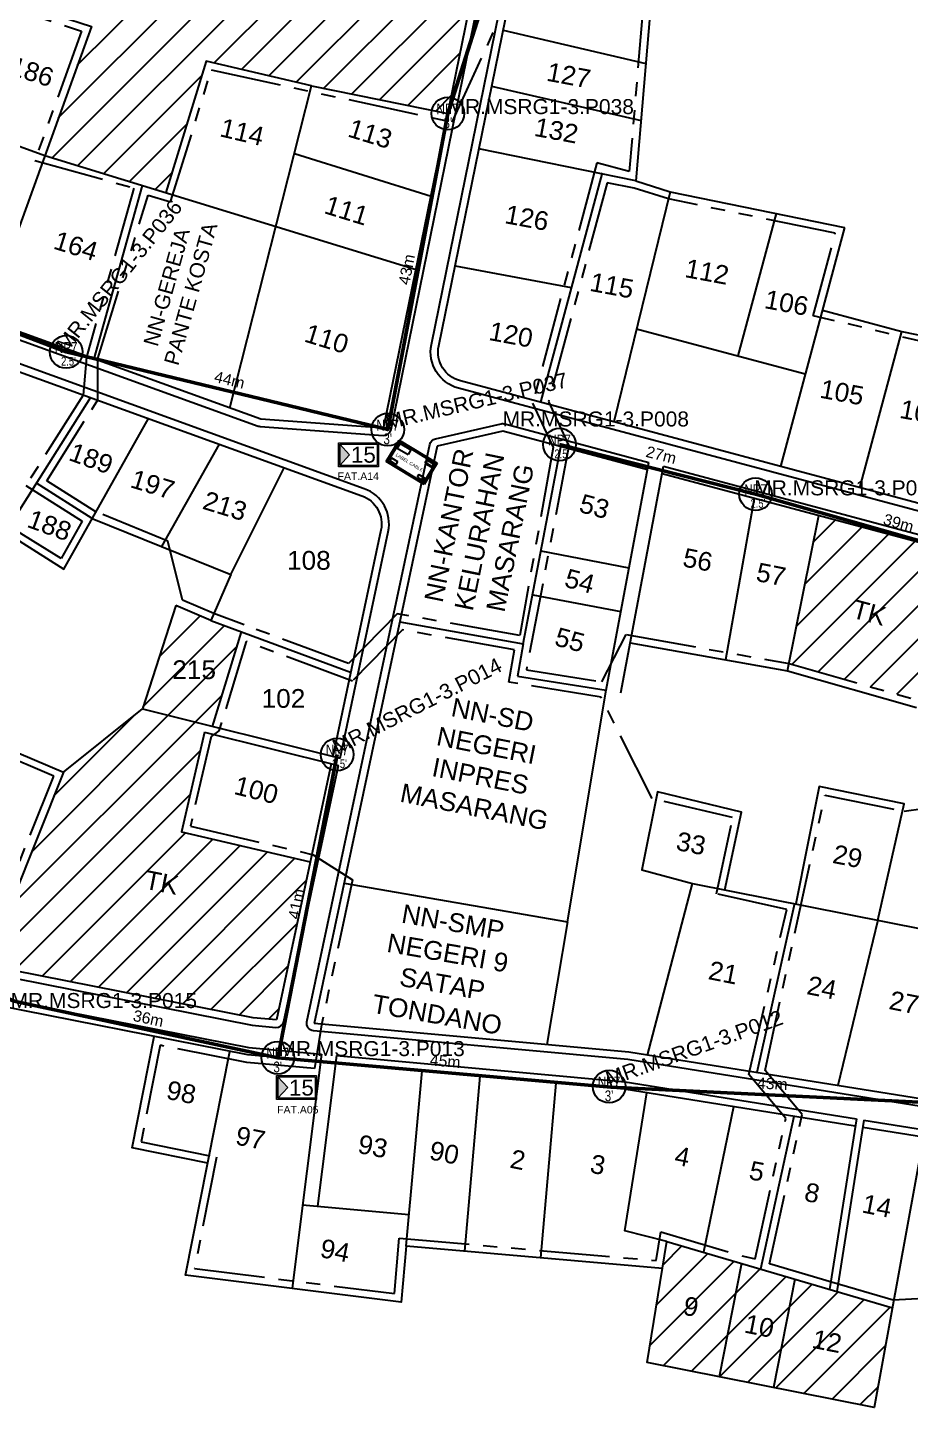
# Model space of a CAD drawing. Header units: metres. Extents: x 13896388 to 13903255, y 143653 to 146177.
# Drawn here: x 13902029.2 to 13902146.8, y 145828.7 to 146012.6 of the extents above; entities that cross this region are included whole.
import ezdxf
from ezdxf.enums import TextEntityAlignment as Align

# ---------------------------------------------------------------- set-up
doc = ezdxf.new("R2010")
doc.units = ezdxf.units.M
doc.linetypes.add('PHANTOM2', pattern=[1.25, 0.625, -0.125, 0.125, -0.125, 0.125, -0.125])
for name, color, linetype in [('Basic Map', 251, 'Continuous'), ('FAT CODE', 7, 'Continuous'), ('HOMENUMBER', 6, 'Continuous'), ('LABEL CABLE', 200, 'Continuous'), ("NEW POLE 7m(2'5 inches)", 6, 'Continuous'), ('NEW POLE 7m(3 inches)', 4, 'Continuous'), ('POLE ID', 1, 'Continuous'), ('REDUCE', 251, 'Continuous'), ('SPAN KU', 161, 'Continuous'), ('TK', 251, 'Continuous')]:
    doc.layers.add(name, color=color, linetype=linetype)
for name, color, linetype, lineweight in [('FAT', 30, 'Continuous', 18), ('FAT AREA', 134, 'PHANTOM2', 25), ('SLING WIRE', 4, 'Continuous', 50)]:
    doc.layers.add(name, color=color, linetype=linetype, lineweight=lineweight)
doc.layers.add('FO 48 CORE', color=7, linetype='Continuous', lineweight=50, true_color=0x8000a0)
doc.styles.get("Standard").update_dxf_attribs({"font": 'arial.ttf'})
doc.styles.add('Title Block 3', font='dgn003.shx')
doc.styles.add('Title Block v21 - Default$0$Styledgn001', font='dgn001.shx')
doc.dimstyles.new('EMR', dxfattribs={"dimtxt": 1.5, "dimasz": 0.18, "dimexe": 0.18, "dimexo": 0.0625, "dimgap": 0.09, "dimtad": 0, "dimdec": 0, "dimzin": 0, "dimdsep": 46, "dimtxsty": 'Standard', "dimcen": 0.09, "dimse1": 1, "dimse2": 1, "dimsd1": 1, "dimsd2": 1, "dimadec": 0, "dimazin": 0, "dimtfac": 1, "dimtdec": 0, "dimtofl": 0, "dimtmove": 0, "dimatfit": 3, "dimfxl": 1, "dimtolj": 1, "dimtzin": 0, "dimarcsym": 0})

# ---------------------------------------------------------------- blocks, each defined once
blk = doc.blocks.new('*U14')
at = {"color": 0, "linetype": 'ByBlock', "lineweight": -2}
blk.add_circle((0, 0), 2.24, dxfattribs=at)
at = {"color": 0, "linetype": 'ByBlock', "lineweight": -2, "style": 'Title Block 3', "width": 0.799091}
for s, p in [('NP7', (0, 0.62)), ("3'", (0, -1.27))]:
    blk.add_text(s, height=1.488, dxfattribs=at).set_placement(p, align=Align.MIDDLE_CENTER)
blk = doc.blocks.new('*U15')
at = {"color": 0, "linetype": 'ByBlock', "lineweight": -2}
blk.add_circle((0, 0), 2.24, dxfattribs=at)
at = {"color": 0, "linetype": 'ByBlock', "lineweight": -2, "style": 'Title Block 3', "width": 0.799091}
for s, height, p in [('NP7', 1.488, (0, 0.62)), ("2.5'", 1.2, (0.32, -1.27))]:
    blk.add_text(s, height=height, dxfattribs=at).set_placement(p, align=Align.MIDDLE_CENTER)
blk = doc.blocks.new('FAT')
h = blk.add_hatch(color=2)
h.dxf.hatch_style = 1
h.paths.add_polyline_path([(-4.25, 2), (-4.25, -2), (-2.4, 0)])
for points in [[(-4.5, 2.25), (3, 2.25), (3, -2.25), (-4.5, -2.25)], [(-4.25, 2), (2.75, 2), (2.75, -2), (-4.25, -2)]]:
    blk.add_lwpolyline(points, close=True)
at = {"color": 2}
blk.add_lwpolyline([(-4.25, 2), (-4.25, -2), (-2.4, 0)], close=True, dxfattribs=at)
at = {"color": 7}
blk.add_attdef('FAT', text='', height=3, dxfattribs=at).set_placement((0.18, 0), align=Align.MIDDLE_CENTER)
blk = doc.blocks.new('*D46')
at = {"layer": 'Defpoints', "color": 0, "transparency": 16777216}
for p in [(13902100.55, 145958.98), (13902100.06, 145957.06), (13902126.2, 145950.45)]:
    blk.add_point(p, dxfattribs=at)
at = {"layer": 'SPAN KU', "color": 0, "transparency": 16777216, "insert": (13902113.62, 145955.68), "char_height": 1.5, "attachment_point": 5, "rotation": 345.8181}
blk.add_mtext('\\A1;27m', dxfattribs=at)
blk = doc.blocks.new('*D47')
at = {"layer": 'Defpoints', "color": 0, "transparency": 16777216}
for p in [(13902126.61, 145951.89), (13902126.2, 145950.45), (13902163.48, 145939.86)]:
    blk.add_point(p, dxfattribs=at)
at = {"layer": 'SPAN KU', "color": 0, "transparency": 16777216, "insert": (13902145.25, 145946.6), "char_height": 1.5, "attachment_point": 5, "rotation": 344.1392}
blk.add_mtext('\\A1;39m', dxfattribs=at)
blk = doc.blocks.new('*D50')
at = {"layer": 'Defpoints', "color": 0, "transparency": 16777216}
for p in [(13902068.96, 145916.04), (13902070.43, 145915.75), (13902062.51, 145875.33)]:
    blk.add_point(p, dxfattribs=at)
at = {"layer": 'SPAN KU', "color": 0, "transparency": 16777216, "insert": (13902065, 145895.83), "char_height": 1.5, "attachment_point": 5, "rotation": 78.9192}
blk.add_mtext('\\A1;41m', dxfattribs=at)
blk = doc.blocks.new('*D64')
at = {"layer": 'Defpoints', "color": 0, "transparency": 16777216}
for p in [(13902106.96, 145872.92), (13902106.89, 145871.42), (13902149.82, 145869.3)]:
    blk.add_point(p, dxfattribs=at)
at = {"layer": 'SPAN KU', "color": 0, "transparency": 16777216, "insert": (13902128.43, 145871.86), "char_height": 1.5, "attachment_point": 5, "rotation": 357.1651}
blk.add_mtext('\\A1;43m', dxfattribs=at)
blk = doc.blocks.new('*D65')
at = {"layer": 'Defpoints', "color": 0, "transparency": 16777216}
for p in [(13902062.66, 145876.82), (13902062.53, 145875.33), (13902106.89, 145871.42)]:
    blk.add_point(p, dxfattribs=at)
at = {"layer": 'SPAN KU', "color": 0, "transparency": 16777216, "insert": (13902084.84, 145874.87), "char_height": 1.5, "attachment_point": 5, "rotation": 354.9687}
blk.add_mtext('\\A1;45m', dxfattribs=at)
blk = doc.blocks.new('*D66')
at = {"layer": 'Defpoints', "color": 0, "transparency": 16777216}
for p in [(13902027.7, 145884.32), (13902027.39, 145882.86), (13902062.53, 145875.33)]:
    blk.add_point(p, dxfattribs=at)
at = {"layer": 'SPAN KU', "color": 0, "transparency": 16777216, "insert": (13902045.27, 145880.56), "char_height": 1.5, "attachment_point": 5, "rotation": 347.9089}
blk.add_mtext('\\A1;36m', dxfattribs=at)
blk = doc.blocks.new('*D82')
at = {"layer": 'Defpoints', "color": 0, "transparency": 16777216}
for p in [(13901992.85, 145985.2), (13902034.84, 145970.8), (13902034.31, 145969.4)]:
    blk.add_point(p, dxfattribs=at)
at = {"layer": 'SPAN KU', "color": 0, "transparency": 16777216, "insert": (13902014.11, 145978.7), "char_height": 1.5, "attachment_point": 5, "rotation": 339.1365}
blk.add_mtext('\\A1;44m', dxfattribs=at)
blk = doc.blocks.new('*D83')
at = {"layer": 'Defpoints', "color": 0, "transparency": 16777216}
for p in [(13902034.31, 145969.4), (13902077.52, 145960.51), (13902077.17, 145959.05)]:
    blk.add_point(p, dxfattribs=at)
at = {"layer": 'SPAN KU', "color": 0, "transparency": 16777216, "insert": (13902056.09, 145965.69), "char_height": 1.5, "attachment_point": 5, "rotation": 346.428}
blk.add_mtext('\\A1;44m', dxfattribs=at)
blk = doc.blocks.new('*D84')
at = {"layer": 'Defpoints', "color": 0, "transparency": 16777216}
for p in [(13902083.7, 146001.47), (13902085.18, 146001.19), (13902077.17, 145959.05)]:
    blk.add_point(p, dxfattribs=at)
at = {"layer": 'SPAN KU', "color": 0, "transparency": 16777216, "insert": (13902079.7, 145980.4), "char_height": 1.5, "attachment_point": 5, "rotation": 79.2384}
blk.add_mtext('\\A1;43m', dxfattribs=at)
blk = doc.blocks.new('*D85')
at = {"layer": 'Defpoints', "color": 0, "transparency": 16777216}
for p in [(13902093.9, 146033.61), (13902095.33, 146033.16), (13902085.18, 146001.19)]:
    blk.add_point(p, dxfattribs=at)
at = {"layer": 'SPAN KU', "color": 0, "transparency": 16777216, "insert": (13902088.82, 146017.63), "char_height": 1.5, "attachment_point": 5, "rotation": 72.3785}
blk.add_mtext('\\A1;34m', dxfattribs=at)
blk = doc.blocks.new('GGG')
at = {"layer": 'LABEL CABLE', "ltscale": 0.15}
for p, q in [((2315.7, 615.28), (2315.7, 624.68)), ((2315.7, 624.68), (2332.21, 624.68)), ((2316.19, 615.77), (2316.19, 624.19)), ((2316.19, 624.19), (2331.72, 624.19)), ((2316.61, 623.8), (2316.61, 621.74)), ((2316.61, 623.8), (2321.32, 623.8)), ((2321.32, 623.8), (2321.32, 621.74)), ((2328.3, 623.95), (2328.3, 622.24)), ((2328.3, 623.95), (2331.48, 623.95)), ((2328.55, 623.71), (2328.55, 622.48)), ((2328.55, 623.71), (2331.24, 623.71)), ((2331.24, 623.71), (2331.24, 622.48)), ((2331.48, 623.95), (2331.48, 622.24)), ((2331.72, 624.19), (2331.72, 615.77)), ((2332.21, 624.68), (2332.21, 615.28)), ((2316.61, 621.74), (2321.32, 621.74)), ((2328.3, 622.24), (2331.48, 622.24)), ((2328.55, 622.48), (2331.24, 622.48)), ((2332.21, 615.28), (2315.7, 615.28)), ((2331.72, 615.77), (2316.19, 615.77)), ((2316.61, 617.48), (2316.61, 616.26)), ((2316.61, 617.48), (2319.3, 617.48)), ((2316.61, 616.26), (2319.3, 616.26)), ((2319.3, 617.48), (2319.3, 616.26)), ((2328.55, 617.48), (2328.55, 616.26)), ((2328.55, 617.48), (2331.24, 617.48)), ((2328.55, 616.26), (2331.24, 616.26)), ((2331.24, 617.48), (2331.24, 616.26))]:
    blk.add_line(p, q, dxfattribs=at)
at = {"layer": 'LABEL CABLE', "attachment_point": 7, "line_spacing_factor": 0.6, "style": 'Title Block v21 - Default$0$Styledgn001'}
for s, insert, char_height in [('\\pxsm1.5;{\\W1.06772;LABEL CABLE}', (2317.46, 618.86), 1.2216), ('\\pxsm1.5;{\\W1.06772;MYREPUBLIC}', (2328.72, 622.9), 0.2443)]:
    blk.add_mtext(s, dxfattribs=dict(at, insert=insert, char_height=char_height))

msp = doc.modelspace()

# ---------------------------------------------------------------- hatches: boundary and pattern name
at = {"layer": 'Basic Map'}
h = msp.add_hatch(dxfattribs=at)
h.set_pattern_fill('ANSI31', color=256)
h.paths.add_polyline_path([(13902023.94, 146085.43), (13902009.69, 146087.77), (13902006.97, 146076.66), (13902020.91, 146073.72)])
h.paths.add_polyline_path([(13901967.09, 145968.79), (13901958.89, 145973.29), (13901956.79, 145969.69), (13901954.7, 145971.02), (13901948.9, 145961.87), (13901960.37, 145955.73), (13901965.65, 145966.15)])
h.paths.add_polyline_path([(13901914.91, 146012.94), (13901909.28, 146019.32), (13901897.65, 146009.88), (13901888.45, 146020.16), (13901874.97, 146006.08), (13901897.87, 145981.69), (13901922.08, 146006.51)])
h.paths.add_polyline_path([(13901909.28, 146019.32), (13901907.79, 146021.01), (13901900.14, 146030.05), (13901888.45, 146020.16), (13901897.65, 146009.88)])
h.paths.add_polyline_path([(13901942.94, 146078.27), (13901935.34, 146084.9), (13901925.76, 146073.06), (13901931.83, 146063.47), (13901936.51, 146067.18)])
h.paths.add_polyline_path([(13902066.84, 145901.45), (13902049.67, 145905.43), (13902052.75, 145918.74), (13902054.03, 145918.42), (13902054.68, 145918.88), (13902054.79, 145919.26), (13902044.47, 145921.84), (13902033.95, 145913.39), (13902023.66, 145887.67), (13902059.23, 145880.65), (13902062.35, 145880.37)])
h.paths.add_polyline_path([(13902189.55, 145932.87), (13902168.35, 145938.55), (13902162.99, 145911.59), (13902181.37, 145908.3), (13902185.59, 145907.64)])
h.paths.add_polyline_path([(13902269.15, 145965.72), (13902236.08, 145967.17), (13902226.47, 145950.17), (13902222.82, 145932.78), (13902263.15, 145941.17)])
h.paths.add_polyline_path([(13902152.44, 145942.81), (13902134.61, 145947.59), (13902130.64, 145927.88), (13902147.88, 145922.97)])
h.paths.add_polyline_path([(13902154.4, 146057.87), (13902129.47, 146073.27), (13902111.2, 146028.72), (13902134.06, 146018.03), (13902139.84, 146017.42)])
h.paths.add_polyline_path([(13902118.65, 146046.89), (13902106.25, 146051.97), (13902091.44, 146057.87), (13902084.27, 146038.86), (13902092.2, 146035.87, -0.178227), (13902095.33, 146033.16), (13902102.09, 146032.98), (13902111.2, 146028.72)])
h.paths.add_polyline_path([(13902168.27, 145979.82), (13902158.54, 145981.81), (13902155.45, 145966.72), (13902165.18, 145964.73)])
h.paths.add_polyline_path([(13902179.96, 145970.18), (13902167.99, 145973.45), (13902164.56, 145956.73), (13902177.04, 145954.41)])
h.paths.add_polyline_path([(13902252.63, 145992.6), (13902239.93, 145994), (13902238.56, 145981.57), (13902251.39, 145980.58)])
h.paths.add_polyline_path([(13902315.21, 145994.61), (13902300.89, 145995.19), (13902300.31, 145981.45), (13902314.86, 145979.84)])
h.paths.add_polyline_path([(13902340.61, 145916.95), (13902331.04, 145915.17), (13902332.59, 145904.18), (13902342.72, 145905.6)])
h.paths.add_polyline_path([(13902124.33, 145847.9), (13902114.38, 145850.83), (13902111.75, 145834.69), (13902121.35, 145832.8)])
h.paths.add_polyline_path([(13902131.44, 145845.81), (13902124.33, 145847.9), (13902121.35, 145832.8), (13902128.59, 145831.37)])
h.paths.add_polyline_path([(13902144.43, 145841.98), (13902131.44, 145845.81), (13902128.59, 145831.37), (13902142.02, 145828.71)])
h.paths.add_polyline_path([(13902057.68, 145932.1), (13902053.58, 145933.61), (13902048.95, 145935.6), (13902044.47, 145921.84), (13902053.82, 145919.5)])
h.paths.add_polyline_path([(13901911.5, 145913.51), (13901900.91, 145919.11), (13901892.76, 145904.23), (13901903.84, 145898.56)])
h.paths.add_polyline_path([(13901919.24, 145909.42), (13901911.5, 145913.51), (13901903.84, 145898.56), (13901912.47, 145894.13)])
h.paths.add_polyline_path([(13902007.76, 145974.12), (13901998.34, 145977.53), (13901990.03, 145959.17), (13901998.67, 145956.32)])
h.paths.add_polyline_path([(13901888.45, 146020.16), (13901882.23, 146027.7), (13901865.93, 146015.05), (13901874.97, 146006.08)])
h.paths.add_polyline_path([(13901882.23, 146027.7), (13901874.24, 146037.37), (13901863.78, 146028.74), (13901871.22, 146019.15)])
h.paths.add_polyline_path([(13901800.79, 146060.68), (13901791.74, 146054.91), (13901803.21, 146040.48), (13901811.17, 146047.62)])
h.paths.add_polyline_path([(13901807.67, 146065.08), (13901800.79, 146060.68), (13901811.17, 146047.62), (13901817.23, 146053.05)])
h.paths.add_polyline_path([(13901889.73, 146056.31), (13901877.6, 146045.31), (13901888.64, 146032.53), (13901892.85, 146036.17), (13901900.58, 146042.85)])
h.paths.add_polyline_path([(13901936.51, 146067.18), (13901931.83, 146063.47), (13901917.08, 146050.93), (13901924.64, 146040.03), (13901942.79, 146055.56)])
h.paths.add_polyline_path([(13901860.81, 146150.33), (13901848.47, 146156.87), (13901841.74, 146140.88), (13901854.02, 146135.72)])
h.paths.add_polyline_path([(13902058.77, 146069.8), (13902048.79, 146073.77), (13902042.79, 146054.51), (13902050.58, 146051.57), (13902051.6, 146052.26), (13902052.08, 146052.07)])
h.paths.add_polyline_path([(13902090.55, 146027.55, 0.368147), (13902088.04, 146032.09), (13902046.64, 146047.71), (13902038.18, 146021.05), (13902037.67, 146012.81), (13902031.45, 145995.61), (13902047.58, 145990.65), (13902052.98, 146008.18), (13902067.02, 146004.89), (13902085.18, 146001.19)])
h.paths.add_polyline_path([(13902197.45, 145913.42), (13902187.6, 145914), (13902185.08, 145897.97), (13902195.57, 145896.32)])
h.paths.add_polyline_path([(13902207.49, 145906.86), (13902196.86, 145908.11), (13902195.57, 145896.32), (13902206.05, 145894.68)])
h.paths.add_polyline_path([(13901848.99, 146146.88), (13901853.97, 146144.07), (13901855.81, 146147.33), (13901850.84, 146150.14)], flags=24)
h.paths.add_polyline_path([(13902047.63, 146062.71), (13902052.98, 146060.69), (13902054.3, 146064.2), (13902048.95, 146066.22)], flags=24)
h.paths.add_polyline_path([(13902061.61, 146021.66), (13902067.32, 146021.66), (13902067.32, 146025.41), (13902061.61, 146025.41)], flags=24)
h.paths.add_polyline_path([(13902167.21, 145948.98), (13902172.26, 145948.05), (13902173.2, 145953.11), (13902168.15, 145954.05)], flags=9)
h.paths.add_polyline_path([(13902124.33, 145933.33), (13902129.37, 145932.33), (13902130.36, 145937.39), (13902125.33, 145938.38)], flags=9)
h.paths.add_polyline_path([(13902114.7, 145937.66), (13902119.74, 145936.66), (13902120.74, 145941.72), (13902115.7, 145942.71)], flags=9)
h.paths.add_polyline_path([(13902098.29, 145929.18), (13902103.25, 145927.85), (13902104.59, 145932.83), (13902099.63, 145934.16)], flags=9)
h.paths.add_polyline_path([(13902099.62, 145937), (13902104.58, 145935.67), (13902105.91, 145940.65), (13902100.95, 145941.97)], flags=9)
h.paths.add_polyline_path([(13902101.58, 145946.95), (13902106.54, 145945.62), (13902107.87, 145950.6), (13902102.91, 145951.93)], flags=9)
h.paths.add_polyline_path([(13902150.34, 145923.64), (13902155.3, 145922.31), (13902156.63, 145927.29), (13902151.67, 145928.62)], flags=9)
h.paths.add_polyline_path([(13902153.62, 145933.31), (13902158.58, 145931.99), (13902159.92, 145936.96), (13902154.96, 145938.29)], flags=9)
h.paths.add_polyline_path([(13902138.1, 145933.59), (13902143.61, 145932.11), (13902144.58, 145935.74), (13902139.06, 145937.21)], flags=8)
h.paths.add_polyline_path([(13902188.47, 145901.93), (13902193.57, 145901.33), (13902194.17, 145906.45), (13902189.07, 145907.05)], flags=24)
h.paths.add_polyline_path([(13902198.63, 145900.02), (13902205.66, 145899.19), (13902206.26, 145904.31), (13902199.23, 145905.14)], flags=24)
h.paths.add_polyline_path([(13902138.1, 145933.59), (13902143.61, 145932.11), (13902144.58, 145935.74), (13902139.06, 145937.21)], flags=24)
h.paths.add_polyline_path([(13902164.29, 145931.95), (13902170.32, 145931.95), (13902170.32, 145933.49), (13902164.29, 145933.49)], flags=25)
h.paths.add_polyline_path([(13902173.78, 145921.74), (13902179.49, 145921.74), (13902179.49, 145925.49), (13902173.78, 145925.49)], flags=24)
h.paths.add_polyline_path([(13902264.94, 145948.27), (13902266.09, 145952.96), (13902263.09, 145953.69), (13902261.94, 145949.01)], flags=25)
h.paths.add_polyline_path([(13902245.54, 145949.98), (13902251.25, 145949.98), (13902251.25, 145953.73), (13902245.54, 145953.73)], flags=24)
h.paths.add_polyline_path([(13902066.08, 145893.21), (13902067.01, 145897.95), (13902063.98, 145898.54), (13902063.05, 145893.81)], flags=9)
h.paths.add_polyline_path([(13902001.58, 145893.25), (13902027.45, 145893.25), (13902027.45, 145896.35), (13902001.58, 145896.35)], flags=9)
h.paths.add_polyline_path([(13902026.39, 145881.39), (13902052.27, 145881.39), (13902052.27, 145884.5), (13902026.39, 145884.5)], flags=25)
h.paths.add_polyline_path([(13902043.87, 145897.39), (13902049.48, 145896.28), (13902050.2, 145899.96), (13902044.6, 145901.07)], flags=24)
h.paths.add_polyline_path([(13901902.14, 146070), (13901928.02, 146070), (13901928.02, 146073.11), (13901902.14, 146073.11)], flags=9)
h.paths.add_polyline_path([(13901931.01, 146076.39), (13901935.79, 146071.17), (13901939.59, 146074.65), (13901934.81, 146079.87)], flags=24)
h.paths.add_polyline_path([(13901889.55, 146001.52), (13901894.33, 145996.3), (13901898.13, 145999.78), (13901893.35, 146005)], flags=24)
h.paths.add_polyline_path([(13901894.81, 146021.21), (13901899.59, 146016), (13901903.39, 146019.48), (13901898.61, 146024.69)], flags=24)
h.paths.add_polyline_path([(13901955.89, 145962.54), (13901961.02, 145962.54), (13901961.02, 145967.69), (13901955.89, 145967.69)], flags=24)
h.paths.add_polyline_path([(13902011.43, 146079.64), (13902018.28, 146077.86), (13902019.57, 146082.85), (13902012.72, 146084.62)], flags=24)

# ---------------------------------------------------------------- linework, layer by layer
for p, q in [((13902076.67, 145959.41), (13902090.55, 146027.55)), ((13902114.83, 145990.77), (13902138.06, 145986.01)), ((13901997.9, 145983), (13902060.27, 145960.47)), ((13902106.27, 145924.32), (13902111.99, 145954.68)), ((13902108.24, 145923.95), (13902113.93, 145954.16)), ((13902048.95, 145935.6), (13902044.47, 145921.84)), ((13902053.58, 145933.61), (13902048.95, 145935.6)), ((13902095.24, 145930.5), (13902094.48, 145926.2)), ((13902094.48, 145926.2), (13902106.27, 145924.32)), ((13902044.47, 145921.84), (13902070.81, 145915.25)), ((13902052.75, 145918.74), (13902070.6, 145914.28))]:
    msp.add_line(p, q, dxfattribs=at)
for points in [[(13902076.57, 145958.29, 0.376908), (13902077.62, 145959.09), (13902091.53, 146027.35, 0.368147), (13902088.39, 146033.03), (13902032.67, 146054.05), (13901987.95, 146065.65, 0.405899), (13901986.74, 146064.96), (13901980.06, 146041.93), (13901953.47, 146013.32, 0.488707), (13901954.73, 146005.53), (13901997.48, 145982.09), (13902059.89, 145959.53, 0.068853), (13902060.16, 145959.47), (13902076.57, 145958.29)], [(13901774.16, 145984.52), (13901806.77, 146019.97), (13901829, 146035.73, -0.429678), (13901830.41, 146035.41), (13901844.5, 146012.94), (13901855.17, 145993.22), (13901867.27, 145979.08), (13901894.06, 145955.08), (13901900.97, 145946.32), (13901913.94, 145938.31), (13901971.08, 145910.48), (13902022.32, 145883.86), (13902058.66, 145876.69), (13902068.34, 145875.8)], [(13902161.07, 145944.67), (13902086.6, 145964.58, -0.396645), (13902082.99, 145970.41), (13902094.99, 146029.34, -0.363744), (13902096, 146030.14), (13902101.18, 146030.01, -0.103326), (13902101.58, 146029.91), (13902132.79, 146015.31)], [(13902161.26, 145945.63), (13902086.85, 145965.55, -0.396575), (13902083.97, 145970.21), (13902095.96, 146029.06, 0.00341), (13902095.97, 146029.14)], [(13902070.81, 145915.25), (13902077.24, 145945.44, 0.374491), (13902074.05, 145951.18), (13901996.23, 145979.36), (13901947.18, 146006.25, 0.352732), (13901945.94, 146006.03), (13901900.21, 145953.45, 0.360257), (13901900.17, 145952.17), (13901903, 145948.59), (13901915.39, 145940.94), (13901972.43, 145913.16), (13901990.03, 145904.02)], [(13901900.96, 145952.79), (13901946.7, 146005.37), (13901995.81, 145978.45), (13902073.71, 145950.23, -0.374445), (13902076.26, 145945.63), (13902069.84, 145915.5)], [(13902113.93, 145954.16), (13902163.74, 145940.83, -0.395113), (13902164.46, 145939.66), (13902150.52, 145869.44, -0.403372), (13902149.38, 145868.65), (13902109.17, 145875.09), (13902067.28, 145878.91, -0.44949), (13902066.39, 145880.12), (13902082.78, 145957.05, -0.291669), (13902083.53, 145957.82), (13902092.29, 145959.83, -0.12242), (13902092.77, 145959.82), (13902111.99, 145954.68)], [(13901990.92, 145903.55), (13902023.33, 145886.72), (13902059.09, 145879.66), (13902062.26, 145879.37, 0.379796), (13902063.33, 145880.16), (13902070.6, 145914.28)], [(13902140.62, 145867.02), (13902148.73, 145865.72, -0.013162), (13902148.78, 145865.71), (13902221.04, 145850.2)]]:
    msp.add_lwpolyline(points, format="xyb", dxfattribs=at)
for points in [[(13902068.22, 145874.81), (13902058.52, 145875.69), (13902021.99, 145882.9), (13901970.63, 145909.59), (13901913.46, 145937.43), (13901900.29, 145945.56), (13901893.33, 145954.4), (13901866.57, 145978.37), (13901854.36, 145992.63), (13901843.63, 146012.45), (13901829.55, 146034.9), (13901807.43, 146019.2), (13901774.93, 145983.88)], [(13902002.51, 146010.65), (13902004.45, 146016.63), (13902013.61, 146013.67), (13902015.64, 146019.94), (13902037.67, 146012.81), (13902023.55, 145973.74)], [(13902112.38, 146017.4), (13902110.25, 145992.21), (13902089.32, 145996.47)], [(13902092.54, 146012.28), (13902111.57, 146007.86)], [(13902067.02, 146004.89), (13902052.98, 146008.18), (13902047.58, 145990.65)], [(13902056.14, 145961.96), (13902067.02, 146004.89), (13902085.18, 146001.19)], [(13902091.02, 146004.84), (13902110.93, 146000.26)], [(13902021.42, 145999.23), (13902031.45, 145995.61)], [(13902031.45, 145995.61), (13902080.94, 145980.38)], [(13902064.73, 145995.84), (13902082.94, 145990.19)], [(13902105.73, 145993.29), (13902097.54, 145962.69)], [(13902110.25, 145992.21), (13902114.83, 145990.77), (13902107.29, 145960.08)], [(13902044.45, 145991.61), (13902038.01, 145968.51)], [(13902128.93, 145987.88), (13902123.84, 145968.87)], [(13902138.06, 145986.01), (13902129.52, 145954.13)], [(13902086.14, 145980.87), (13902101.64, 145977.99)], [(13902135.1, 145974.98), (13902145.7, 145972.12)], [(13902110.34, 145972.49), (13902132.82, 145966.47)], [(13902140.08, 145951.3), (13902145.7, 145972.12)], [(13902145.7, 145972.12), (13902156.12, 145969.98)], [(13902037.55, 145963.33), (13902026.21, 145945.4), (13902034.01, 145940.47), (13902045.27, 145960.53)], [(13902060.27, 145960.47), (13902076.64, 145959.29)], [(13902111.81, 145953.69), (13902092.51, 145958.86), (13902083.76, 145956.85)], [(13902054.7, 145957.11), (13902047.03, 145943.47)], [(13902083.76, 145956.85), (13902067.37, 145879.91)], [(13902078.77, 145933.43), (13902095.24, 145930.5), (13902100.26, 145956.78)], [(13902037.79, 145947.21), (13902056.26, 145939.73), (13902063.36, 145953.98)], [(13902163.48, 145939.86), (13902113.74, 145953.17)], [(13902037.79, 145947.21), (13902030.34, 145951.93)], [(13902126.01, 145949.89), (13902122.19, 145928.36)], [(13902109.49, 145930.61), (13902130.45, 145926.9), (13902134.61, 145947.59)], [(13902109.34, 145940.6), (13902097.6, 145942.85)], [(13902056.26, 145939.73), (13902053.58, 145933.61), (13902072.23, 145926.71)], [(13902096.49, 145937.02), (13902108.25, 145934.81)], [(13902053.82, 145919.5), (13902057.68, 145932.1)], [(13902002.9, 145926.6), (13902033.95, 145913.39), (13902023.66, 145887.67)], [(13902130.45, 145926.9), (13902147.65, 145921.99)], [(13902071.35, 145898.58), (13902101.15, 145893.42), (13902106.27, 145924.32)], [(13902033.95, 145913.39), (13902044.47, 145921.84)], [(13902052.75, 145918.74), (13902049.67, 145905.43), (13902066.84, 145901.45)], [(13902069.63, 145914.52), (13902062.35, 145880.37)], [(13902142.49, 145893.67), (13902146.01, 145909.19), (13902134.65, 145911.49), (13902131.55, 145895.84)], [(13902122.1, 145897.71), (13902124.33, 145908.07), (13902113.11, 145910.75), (13902111.03, 145900.36), (13902117.78, 145898.57)], [(13902062.35, 145880.37), (13902059.23, 145880.65), (13902023.66, 145887.67), (13901991.38, 145904.44)], [(13902111.8, 145875.68), (13902117.78, 145898.57), (13902153.86, 145891.41)], [(13902131.39, 145895.87), (13902126.38, 145873.35)], [(13902101.15, 145893.42), (13902098.38, 145877.08)], [(13902142.49, 145893.67), (13902137.18, 145871.62)], [(13902149.54, 145869.64), (13902109.3, 145876.08), (13902067.37, 145879.91)], [(13902053.18, 145861.27), (13902043.12, 145863.31), (13902046.05, 145878.16)], [(13902113.79, 145847.21), (13902079.61, 145850.2), (13902078.97, 145842.76), (13902050.24, 145846.36), (13902056.12, 145876.17)], [(13902068.34, 145875.8), (13902064.43, 145844.59)], [(13902070.34, 145875.62), (13902067.82, 145855.55)], [(13902139.48, 145866.19), (13902108.68, 145871.12), (13902070.21, 145874.63)], [(13902070.34, 145875.62), (13902108.8, 145872.11), (13902139.63, 145867.17)], [(13902079.61, 145850.2), (13902081.74, 145873.57)], [(13902089.44, 145872.87), (13902087.4, 145849.52)], [(13902099.57, 145871.95), (13902097.53, 145848.63)], [(13902148.57, 145864.73), (13902142.02, 145828.71), (13902111.75, 145834.69), (13902114.38, 145850.83), (13902108.76, 145852.27), (13902111.7, 145870.63)], [(13902123.27, 145868.78), (13902119.26, 145849.4)], [(13902131.31, 145867.49), (13902126.86, 145847.16)], [(13902139.63, 145867.17), (13902136.05, 145844.45)], [(13902140.62, 145867.02), (13902137.02, 145844.17)], [(13902148.57, 145864.73), (13902140.47, 145866.03)], [(13902065.83, 145855.73), (13902079.99, 145854.44)], [(13902114.38, 145850.83), (13902144.43, 145841.98)], [(13902124.33, 145847.9), (13902121.35, 145832.8)], [(13902131.44, 145845.81), (13902128.59, 145831.37)]]:
    msp.add_lwpolyline(points, dxfattribs=at)
msp.add_arc((13902072.75, 145960.21), 4, 346.6359, 348.4855, dxfattribs=at)
at = {"layer": 'FAT AREA', "ltscale": 15}
for points in [[(13902109.35, 145993.48), (13902105.06, 145994.63), (13902096.48, 145962.6), (13902099.22, 145956.65), (13902094.76, 145931.6), (13902078.42, 145934.51), (13902071.96, 145927.87), (13902058.02, 145933.03), (13902053.99, 145934.53), (13902049.8, 145936.33), (13902047.88, 145944.2), (13902038.25, 145948.1), (13902031.72, 145952.24), (13902038.55, 145963.04), (13902038.55, 145968.53), (13902045.25, 145990.32), (13902048.24, 145989.4), (13902053.66, 146007.01), (13902085.75, 146000.05), (13902094.91, 146019.96), (13902111.31, 146016.6)], [(13902095.65, 145927.03), (13902105.71, 145925.42), (13902108.94, 145931.73), (13902130.67, 145927.87), (13902147.89, 145922.96), (13902158.68, 145920.82), (13902162.62, 145940.67), (13902174.03, 145943.65), (13902175.87, 145953.61), (13902164.17, 145955.78), (13902162.55, 145956.88), (13902164, 145963.95), (13902154.27, 145965.94), (13902154.94, 145969.23), (13902133.87, 145974.24), (13902136.82, 145985.24), (13902114.58, 145989.8), (13902110, 145991.24), (13902106.42, 145991.97), (13902098.6, 145962.78), (13902101.31, 145956.91)], [(13901959.47, 145891.4), (13901968.46, 145881.21), (13901980.31, 145873.44), (13902003.21, 145859.11), (13902011.36, 145855.47), (13902025.84, 145881.9), (13902022.55, 145887.59), (13902032.66, 145912.85), (13902000.15, 145926.68), (13902006.86, 145938.87), (13901987.02, 145947.03), (13901982, 145935.94), (13901976.18, 145938.95), (13901960.16, 145948.74), (13901957.77, 145944.78), (13901946.74, 145951.7), (13901937.15, 145932), (13901940.82, 145924.36), (13901931.23, 145906.97)], [(13902105.61, 145923.41), (13902093.31, 145925.38), (13902094.08, 145929.69), (13902079.12, 145932.35), (13902072.49, 145925.54), (13902058.32, 145930.79), (13902054.68, 145918.88), (13902053.64, 145918.15), (13902050.87, 145906.18), (13902067.24, 145902.39), (13902072.47, 145899.05), (13902068.35, 145879.73), (13902067.43, 145873.89), (13902058.38, 145874.7), (13902046.83, 145876.98), (13902044.29, 145864.1), (13902054.35, 145862.05), (13902051.43, 145847.22), (13902078.06, 145843.89), (13902078.7, 145851.28), (13902112.95, 145848.29), (13902113.57, 145852.11), (13902124.58, 145848.87), (13902126.14, 145848.53), (13902130.23, 145867.22), (13902125.29, 145873.08), (13902130.35, 145895.08), (13902120.97, 145897.17), (13902123.14, 145907.33), (13902112.43, 145909.88)], [(13902175.81, 145879.33), (13902190.44, 145876.76), (13902200.64, 145868.78), (13902209.48, 145867.52), (13902207.48, 145858.22), (13902199.51, 145859.93), (13902186.26, 145857.31), (13902183.46, 145842.54), (13902172.53, 145844.61), (13902144.55, 145842.99), (13902136.33, 145845.41), (13902128.04, 145847.85), (13902132.4, 145867.76), (13902127.46, 145873.62), (13902135.42, 145910.31), (13902145.98, 145908.17), (13902162.97, 145910.57), (13902180.23, 145907.49)]]:
    msp.add_lwpolyline(points, close=True, dxfattribs=at)
msp.add_lwpolyline([(13902016.27, 146018.69), (13902036.37, 146012.18), (13902030.14, 145994.94), (13902043.32, 145991.26), (13902037.02, 145968.69), (13902036.57, 145963.66), (13902028.96, 145951.61), (13902036.46, 145946.87), (13902033.64, 145941.87), (13902025.84, 145946.7)], dxfattribs=at)
at = {"layer": 'FO 48 CORE'}
for points in [[(13901883.95, 146087.88), (13901902.61, 146070.57), (13901925.11, 146038.39), (13901952.58, 146009.34), (13901992.85, 145985.2), (13902034.31, 145969.4), (13902077.17, 145959.05), (13902085.18, 146001.19), (13902095.33, 146033.16), (13902066.55, 146045.03), (13902032.66, 146057.78), (13901989.03, 146069.22)], [(13902149.82, 145869.3), (13902106.89, 145871.42), (13902062.53, 145875.33), (13902027.39, 145882.86), (13902002.19, 145893.77), (13901970.67, 145910.13), (13901928.95, 145930.45), (13901894.11, 145953.4), (13901876.87, 145969.14)]]:
    msp.add_lwpolyline(points, dxfattribs=at)
at = {"layer": 'SLING WIRE'}
for p, q in [((13902126.2, 145950.45), (13902100.06, 145957.06)), ((13902163.48, 145939.86), (13902126.2, 145950.45)), ((13902062.51, 145875.33), (13902070.43, 145915.75))]:
    msp.add_line(p, q, dxfattribs=at)

# ---------------------------------------------------------------- block references
at = {"layer": 'FAT', "xscale": 0.7100982745311318, "yscale": 0.7100982745311318, "zscale": 0.7100982745311318}
for p in [(13902073.8, 145955.71), (13902065.54, 145871.34)]:
    msp.add_blockref('FAT', p, dxfattribs=at).add_auto_attribs({'FAT': '15'})
at = {"layer": "NEW POLE 7m(2'5 inches)", "xscale": 0.9722135734580781, "yscale": 0.9722135734580781, "zscale": 0.9722135734580781}
for p in [(13902034.31, 145969.4), (13902100.06, 145957.06), (13902126.2, 145950.45), (13902070.43, 145915.75)]:
    msp.add_blockref('*U15', p, dxfattribs=at)
at = {"layer": 'NEW POLE 7m(3 inches)', "xscale": 0.9722135734580781, "yscale": 0.9722135734580781, "zscale": 0.9722135734580781}
for p in [(13902085.18, 146001.19), (13902077.17, 145959.05), (13902062.51, 145875.33), (13902106.67, 145871.48)]:
    msp.add_blockref('*U14', p, dxfattribs=at)
at = {"layer": 'SPAN KU', "xscale": 0.3571276177837598, "yscale": 0.3571276177837598, "zscale": 0.3571276177837598, "rotation": 328.7610322978275}
msp.add_blockref('GGG', (13901255.92, 146195.8), dxfattribs=at)

# ---------------------------------------------------------------- texts
at = {"layer": 'FAT CODE'}
for s, p in [('FAT.A14', (13902073.24, 145952.84)), ('FAT.A05', (13902065.19, 145868.4))]:
    msp.add_text(s, height=1, dxfattribs=at).set_placement(p, align=Align.MIDDLE_CENTER)
at = {"layer": 'HOMENUMBER', "attachment_point": 5}
for s, insert, char_height, width, rotation in [('186', (13902029.74, 146006.75), 2.5, 5.0696, 342.0567), ('127', (13902101.3, 146006.28), 2.5, 5.0696, 349.5067), ('114', (13902057.77, 145998.73), 2.5, 5.0696, 346.8198), ('113', (13902074.84, 145998.48), 2.5, 5.0696, 342.9008), ('132', (13902099.65, 145998.91), 2.5, 5.0696, 349.5067), ('111', (13902071.7, 145988.27), 2.5, 5.0696, 342.9008), ('126', (13902095.72, 145987.27), 2.5, 5.0696, 349.5067), ('NN-GEREJA PANTE KOSTA', (13902049.32, 145977.6), 2, 23.3836, 74.4005), ('164', (13902035.61, 145983.53), 2.5, 5.0696, 342.9008), ('112', (13902119.73, 145980.1), 2.5, 5.0696, 349.5067), ('115', (13902107.05, 145978.25), 2.5, 5.0696, 349.5067), ('106', (13902130.33, 145975.95), 2.5, 5.0696, 349.5067), ('110', (13902069.04, 145971.15), 2.5, 5.0696, 342.9008), ('120', (13902093.6, 145971.7), 2.5, 5.0696, 349.5067), ('105', (13902137.72, 145964.01), 2.5, 5.0696, 349.5067), ('101', (13902148.35, 145961.32), 2.5, 5.0696, 349.5067), ('189', (13902037.65, 145955.2), 2.5, 5.0696, 340.0851), ('NN-KANTOR KELURAHAN MASARANG', (13902089.41, 145945.46), 2.5, 29.06, 78.4855), ('197', (13902045.85, 145951.73), 2.5, 5.0696, 342.9008), ('213', (13902055.48, 145948.86), 2.5, 5.0696, 342.9008), ('53', (13902104.72, 145948.8), 2.5, 5.0696, 345.0136), ('188', (13902032.1, 145946.29), 2.5, 5.0696, 340.0851), ('56', (13902118.49, 145941.68), 2.5, 5.0696, 348.8373), ('54', (13902102.76, 145938.84), 2.5, 5.0696, 345.0136), ('57', (13902128.26, 145939.74), 2.5, 5.0696, 348.8373), ('55', (13902101.45, 145931.02), 2.5, 5.0696, 345.0136), ('NN-SD NEGERI INPRES MASARANG', (13902089.93, 145914.89), 2.5, 5.0696, 348.8373), ('100', (13902059.66, 145911), 2.5, 5.0696, 345.9528), ('33', (13902117.6, 145903.88), 2.5, 5.0696, 348.8373), ('29', (13902138.47, 145902.15), 2.5, 5.0696, 348.8373), ('NN-SMP NEGERI 9 SATAP TONDANO', (13902084.81, 145887.23), 2.5, 20.1032, 350.1778), ('21', (13902121.91, 145886.67), 2.5, 5.0696, 348.8373), ('24', (13902135.04, 145884.68), 2.5, 5.0696, 348.8373), ('27', (13902145.99, 145882.69), 2.5, 5.0696, 348.8373), ('98', (13902049.67, 145870.7), 2.5, 5.0696, 348.8373), ('97', (13902058.89, 145864.62), 2.5, 5.0696, 348.8373), ('93', (13902075.19, 145863.49), 2.5, 5.0696, 348.8373), ('90', (13902084.72, 145862.64), 2.5, 5.0696, 348.8373), ('2', (13902094.52, 145861.73), 2.5, 5.0696, 348.8373), ('4', (13902116.45, 145862.16), 2.5, 5.0696, 348.8373), ('3', (13902105.18, 145861.06), 2.5, 5.0696, 348.8373), ('5', (13902126.37, 145860.18), 2.5, 5.0696, 348.8373), ('8', (13902133.74, 145857.3), 2.5, 5.0696, 348.8373), ('14', (13902142.39, 145855.57), 2.5, 5.0696, 348.8373), ('94', (13902070.16, 145849.61), 2.5, 5.0696, 348.8373)]:
    msp.add_mtext(s, dxfattribs=dict(at, insert=insert, char_height=char_height, width=width, rotation=rotation))
at = {"layer": 'HOMENUMBER', "char_height": 2.5, "width": 5.0696, "attachment_point": 5}
for s, insert in [('108', (13902066.66, 145941.61)), ('102', (13902063.27, 145923.2))]:
    msp.add_mtext(s, dxfattribs=dict(at, insert=insert))
at = {"layer": 'POLE ID'}
for s, p in [('MR.MSRG1-3.P038', (13902085.14, 146001.11)), ('MR.MSRG1-3.P008', (13902092.48, 145959.47)), ('MR.MSRG1-3.P007', (13902126.02, 145950.29)), ('MR.MSRG1-3.P015', (13902026.91, 145881.95)), ('MR.MSRG1-3.P013', (13902062.6, 145875.54))]:
    msp.add_text(s, height=2, dxfattribs=at).set_placement(p)
for s, rotation, p in [('MR.MSRG1-3.P036', 51.349, (13902034.41, 145969.25)), ('MR.MSRG1-3.P037', 13.295, (13902077.13, 145959.05)), ('MR.MSRG1-3.P014', 26.9739, (13902070.46, 145915.7)), ('MR.MSRG1-3.P012', 19.729, (13902106.67, 145871.48))]:
    msp.add_text(s, height=2, rotation=rotation, dxfattribs=at).set_placement(p)
at = {"layer": 'REDUCE', "insert": (13902051.37, 145927.03), "char_height": 2.5, "width": 5.0696, "attachment_point": 5}
msp.add_mtext('215', dxfattribs=at)
at = {"layer": 'REDUCE', "char_height": 2.5, "width": 5.0696, "attachment_point": 5, "rotation": 348.8373}
for s, insert in [('9', (13902117.59, 145842.13)), ('10', (13902126.7, 145839.55)), ('12', (13902135.72, 145837.53))]:
    msp.add_mtext(s, dxfattribs=dict(at, insert=insert))
at = {"layer": 'TK'}
for rotation, p in [(345.0136, (13902141.34, 145934.66)), (348.8373, (13902047.04, 145898.68))]:
    msp.add_text('TK', height=2.5, rotation=rotation, dxfattribs=at).set_placement(p, align=Align.MIDDLE_CENTER)

# ---------------------------------------------------------------- dimensions: what is measured, and where the dimension line sits
at = {"layer": 'SPAN KU'}
for p1, p2, distance, picture, middle in [((13902085.18, 146001.19), (13902095.33, 146033.16), 1.5, '*D85', (13902088.82, 146017.63)), ((13902077.17, 145959.05), (13902085.18, 146001.19), 1.5, '*D84', (13902079.7, 145980.4)), ((13901992.85, 145985.2), (13902034.31, 145969.4), 1.5, '*D82', (13902014.11, 145978.7)), ((13902034.31, 145969.4), (13902077.17, 145959.05), 1.5, '*D83', (13902056.09, 145965.69)), ((13902126.2, 145950.45), (13902100.06, 145957.06), -1.99, '*D46', (13902113.62, 145955.68)), ((13902163.48, 145939.86), (13902126.2, 145950.45), -1.5, '*D47', (13902145.25, 145946.6)), ((13902062.51, 145875.33), (13902070.43, 145915.75), 1.5, '*D50', (13902065, 145895.83)), ((13902062.53, 145875.33), (13902027.39, 145882.86), -1.5, '*D66', (13902045.27, 145880.56)), ((13902106.89, 145871.42), (13902062.53, 145875.33), -1.5, '*D65', (13902084.84, 145874.87)), ((13902149.82, 145869.3), (13902106.89, 145871.42), -1.5, '*D64', (13902128.43, 145871.86))]:
    dim = msp.add_aligned_dim(p1=p1, p2=p2, distance=distance, dimstyle='EMR', override={"dimpost": 'm'}, dxfattribs=at)
    dim.commit()
    dim.dimension.update_dxf_attribs({"geometry": picture, "text_midpoint": middle})

doc.saveas('drawing.dxf')
